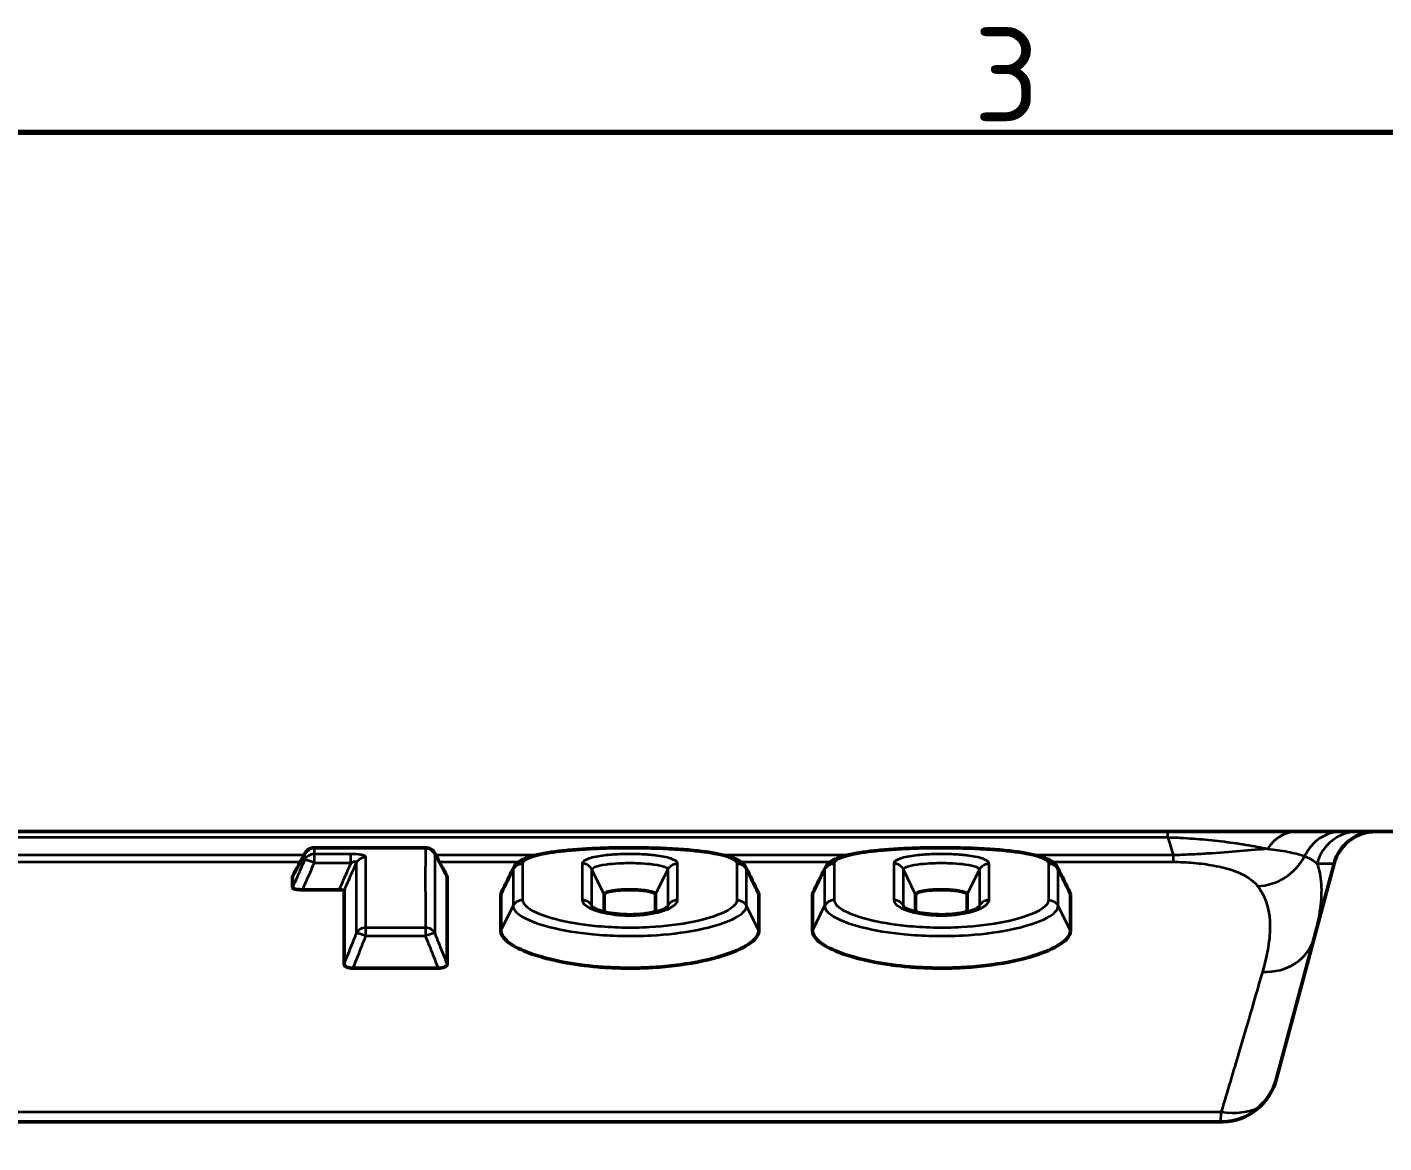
# Model space of a CAD drawing. Header units: millimetres. Extents: x 0 to 1485, y 0 to 1050.
# Drawn here: x 930.6 to 1056.8, y 931 to 1034.8 of the extents above; entities that cross this region are included whole.
import ezdxf

# ---------------------------------------------------------------- set-up
doc = ezdxf.new("R2010")
doc.units = ezdxf.units.MM
doc.header["$LTSCALE"] = 2.5
for name, color, linetype, lineweight in [('Rahmen (ISO)', 7, 'Continuous', 70), ('Sichtbar (ISO)', 7, 'Continuous', 50), ('Sichtbar schmal (ISO)', 7, 'Continuous', 35)]:
    doc.layers.add(name, color=color, linetype=linetype, lineweight=lineweight)
doc.styles.add('Notiztext (DIN)', font='isocpeur.ttf')

# ---------------------------------------------------------------- blocks, each defined once
blk = doc.blocks.new('Ränder Standardrahmen')
at = {"layer": 'Rahmen (ISO)', "flags": 128}
blk.add_lwpolyline([(10, 10), (10, 410), (584, 410), (584, 10), (10, 10)], dxfattribs=at)
at = {"layer": 'Rahmen (ISO)', "insert": (407.453, 410.4), "char_height": 3.5, "attachment_point": 7, "style": 'Notiztext (DIN)'}
blk.add_mtext('3', dxfattribs=at)

msp = doc.modelspace()

# ---------------------------------------------------------------- linework, layer by layer
at = {"layer": 'Sichtbar (ISO)'}
for p, q in [((1036.718, 959.934), (803.573, 959.934)), ((1048.734, 959.934), (1036.718, 959.934)), ((1052.961, 959.934), (1048.734, 959.934)), ((1054.44, 959.934), (1052.961, 959.934)), ((1056.072, 959.934), (1054.44, 959.934)), ((1069.934, 959.934), (1056.072, 959.934)), ((957.286, 958.428), (967.616, 958.428)), ((1046.847, 936.96), (1052.209, 956.969)), ((955.251, 954.716), (955.251, 955.74)), ((969.651, 955.74), (969.651, 947.617)), ((959.585, 954.519), (956.185, 954.519)), ((960.051, 947.617), (960.051, 954.419)), ((974.651, 950.686), (974.651, 954.065)), ((984.251, 954.065), (984.251, 952.458)), ((989.051, 952.458), (989.051, 954.065)), ((998.651, 954.065), (998.651, 950.686)), ((1003.651, 950.686), (1003.651, 954.065)), ((1013.251, 954.065), (1013.251, 952.458)), ((1018.051, 952.458), (1018.051, 954.065)), ((1027.651, 954.065), (1027.651, 950.686)), ((968.81, 947.222), (960.892, 947.222)), ((1041.851, 932.934), (798.441, 932.934))]:
    msp.add_line(p, q, dxfattribs=at)
for centre, radius, start, end in [((1056.072, 955.934), 4, 90, 165), ((957.286, 957.428), 1, 90, 151.74981), ((967.616, 957.428), 1, 28.25019, 90)]:
    msp.add_arc(centre, radius, start, end, dxfattribs=at)
for centre, major_axis, ratio, start_param, end_param in [((3196.66, 286.5), (-2416.097, -19.031), 0.7503973, 5.893358, 5.8946293), ((-1275.599, 285.342), (2420.238, -19.045), 0.7503987, 0.3885514, 0.3898205), ((1042.018, 938.254), (-1.383, -5.161), 0.9357712, 0.2456742, 1.5707963)]:
    msp.add_ellipse(centre, major_axis=major_axis, ratio=ratio, start_param=start_param, end_param=end_param, dxfattribs=at)
for points, knots in [([(975.818, 956.534), (975.898, 956.698), (976, 956.824), (976.27, 957.092), (976.441, 957.198), (977.083, 957.534), (977.604, 957.673), (978.562, 957.876), (978.943, 957.942), (979.788, 958.065), (980.257, 958.121), (981.291, 958.224), (981.862, 958.268), (983.1, 958.345), (983.77, 958.375), (985.183, 958.418), (985.926, 958.428), (987.437, 958.428), (988.203, 958.416), (989.692, 958.369), (990.416, 958.335), (991.761, 958.245), (992.386, 958.191), (993.504, 958.067), (994.004, 957.999), (994.878, 957.85), (995.26, 957.772), (995.934, 957.595), (996.23, 957.5), (996.68, 957.299), (996.846, 957.211), (997.178, 956.962), (997.354, 956.799), (997.484, 956.534)], [0.0502651, 0.0502651, 0.0502651, 0.0502651, 0.1038094, 0.1038094, 0.1927866, 0.1927866, 0.431369, 0.431369, 0.5732064, 0.5732064, 0.7316826, 0.7316826, 0.9121286, 0.9121286, 1.1149256, 1.1149256, 1.3351254, 1.3351254, 1.5619919, 1.5619919, 1.7815453, 1.7815453, 1.9813092, 1.9813092, 2.155336, 2.155336, 2.3057361, 2.3057361, 2.4434132, 2.4434132, 2.5297827, 2.5297827, 2.6161522, 2.6161522, 2.6161522, 2.6161522]), ([(1004.818, 956.534), (1004.898, 956.698), (1005, 956.824), (1005.27, 957.092), (1005.441, 957.198), (1006.083, 957.534), (1006.604, 957.673), (1007.562, 957.876), (1007.943, 957.942), (1008.788, 958.065), (1009.257, 958.121), (1010.291, 958.224), (1010.862, 958.268), (1012.1, 958.345), (1012.77, 958.375), (1014.183, 958.418), (1014.926, 958.428), (1016.437, 958.428), (1017.203, 958.416), (1018.692, 958.369), (1019.416, 958.335), (1020.761, 958.245), (1021.386, 958.191), (1022.504, 958.067), (1023.004, 957.999), (1023.878, 957.85), (1024.26, 957.772), (1024.934, 957.595), (1025.23, 957.5), (1025.68, 957.299), (1025.846, 957.211), (1026.178, 956.962), (1026.354, 956.799), (1026.484, 956.534)], [0.0502651, 0.0502651, 0.0502651, 0.0502651, 0.1038094, 0.1038094, 0.1927866, 0.1927866, 0.431369, 0.431369, 0.5732064, 0.5732064, 0.7316826, 0.7316826, 0.9121286, 0.9121286, 1.1149256, 1.1149256, 1.3351254, 1.3351254, 1.5619919, 1.5619919, 1.7815453, 1.7815453, 1.9813092, 1.9813092, 2.155336, 2.155336, 2.3057361, 2.3057361, 2.4434132, 2.4434132, 2.5297827, 2.5297827, 2.6161522, 2.6161522, 2.6161522, 2.6161522]), ([(956.185, 954.519), (956.051, 954.519), (955.918, 954.524), (955.686, 954.545), (955.588, 954.56), (955.426, 954.595), (955.364, 954.616), (955.274, 954.663), (955.251, 954.689), (955.251, 954.716)], [0, 0, 0, 0, 0.04023431, 0.04023431, 0.07562708, 0.07562708, 0.10940291, 0.10940291, 0.14678625, 0.14678625, 0.14678625, 0.14678625]), ([(960.051, 954.419), (960.051, 954.432), (960.039, 954.446), (959.993, 954.471), (959.961, 954.481), (959.88, 954.499), (959.833, 954.506), (959.719, 954.516), (959.652, 954.519), (959.585, 954.519)], [0, 0, 0, 0, 0.018763505, 0.018763505, 0.035962823, 0.035962823, 0.052923533, 0.052923533, 0.07314967, 0.07314967, 0.07314967, 0.07314967]), ([(974.651, 954.065), (974.651, 954.099), (974.656, 954.133), (974.672, 954.192), (974.681, 954.216), (974.693, 954.239)], [-3.551759371, -3.551759371, -3.551759371, -3.551759371, -3.507115391, -3.507115391, -3.475388048, -3.475388048, -3.475388048, -3.475388048]), ([(989.051, 954.065), (989.051, 954.106), (989.023, 954.146), (988.897, 954.237), (988.779, 954.284), (988.459, 954.372), (988.252, 954.41), (987.808, 954.467), (987.574, 954.488), (987.196, 954.508), (987.058, 954.513), (986.808, 954.518), (986.698, 954.519), (986.47, 954.518), (986.353, 954.516), (986.071, 954.507), (985.907, 954.498), (985.44, 954.463), (985.152, 954.428), (984.71, 954.341), (984.543, 954.294), (984.328, 954.192), (984.268, 954.142), (984.254, 954.089), (984.252, 954.081), (984.251, 954.073), (984.251, 954.065)], [-0.68184858, -0.68184858, -0.68184858, -0.68184858, -0.62893593, -0.62893593, -0.55757455, -0.55757455, -0.47837433, -0.47837433, -0.4041379, -0.4041379, -0.36236187, -0.36236187, -0.32940035, -0.32940035, -0.2945152, -0.2945152, -0.24441198, -0.24441198, -0.14758905, -0.14758905, -0.0681125, -0.0681125, 0, 0, 0, 0.01036065, 0.01036065, 0.01036065, 0.01036065]), ([(1003.651, 954.065), (1003.651, 954.099), (1003.656, 954.133), (1003.672, 954.192), (1003.681, 954.216), (1003.693, 954.239)], [-3.551759371, -3.551759371, -3.551759371, -3.551759371, -3.507115391, -3.507115391, -3.475388048, -3.475388048, -3.475388048, -3.475388048]), ([(1018.051, 954.065), (1018.051, 954.106), (1018.023, 954.146), (1017.897, 954.237), (1017.779, 954.284), (1017.459, 954.372), (1017.252, 954.41), (1016.808, 954.467), (1016.574, 954.488), (1016.196, 954.508), (1016.058, 954.513), (1015.808, 954.518), (1015.698, 954.519), (1015.47, 954.518), (1015.353, 954.516), (1015.071, 954.507), (1014.907, 954.498), (1014.44, 954.463), (1014.152, 954.428), (1013.71, 954.341), (1013.543, 954.294), (1013.328, 954.192), (1013.268, 954.142), (1013.254, 954.089), (1013.252, 954.081), (1013.251, 954.073), (1013.251, 954.065)], [-0.68184858, -0.68184858, -0.68184858, -0.68184858, -0.62893593, -0.62893593, -0.55757455, -0.55757455, -0.47837433, -0.47837433, -0.4041379, -0.4041379, -0.36236187, -0.36236187, -0.32940035, -0.32940035, -0.2945152, -0.2945152, -0.24441198, -0.24441198, -0.14758905, -0.14758905, -0.0681125, -0.0681125, 0, 0, 0, 0.01036065, 0.01036065, 0.01036065, 0.01036065]), ([(983.125, 952.919), (983.125, 952.919), (983.126, 952.919), (983.13, 952.914), (983.156, 952.89), (983.258, 952.821), (983.345, 952.772), (983.597, 952.657), (983.777, 952.591), (984.236, 952.456), (984.528, 952.39), (985.21, 952.277), (985.607, 952.234), (986.456, 952.189), (986.91, 952.19), (987.792, 952.242), (988.22, 952.292), (988.959, 952.428), (989.277, 952.51), (989.749, 952.673), (989.922, 952.752), (990.117, 952.866), (990.165, 952.908), (990.176, 952.918), (990.176, 952.919), (990.176, 952.919)], [0.1094543, 0.1094543, 0.1094543, 0.1094543, 0.1160334, 0.1160334, 0.1755494, 0.1755494, 0.2490492, 0.2490492, 0.3427484, 0.3427484, 0.457733, 0.457733, 0.5913732, 0.5913732, 0.736949, 0.736949, 0.8821828, 0.8821828, 1.0133253, 1.0133253, 1.1211311, 1.1211311, 1.2015584, 1.2015584, 1.2119457, 1.2119457, 1.2119457, 1.2119457]), ([(1012.125, 952.919), (1012.125, 952.919), (1012.126, 952.919), (1012.13, 952.914), (1012.156, 952.89), (1012.258, 952.821), (1012.345, 952.772), (1012.597, 952.657), (1012.777, 952.591), (1013.236, 952.456), (1013.528, 952.39), (1014.21, 952.277), (1014.607, 952.234), (1015.456, 952.189), (1015.91, 952.19), (1016.792, 952.242), (1017.22, 952.292), (1017.959, 952.428), (1018.277, 952.51), (1018.749, 952.673), (1018.922, 952.752), (1019.117, 952.866), (1019.165, 952.908), (1019.176, 952.918), (1019.176, 952.919), (1019.176, 952.919)], [0.1094543, 0.1094543, 0.1094543, 0.1094543, 0.116034, 0.116034, 0.17555, 0.17555, 0.24905, 0.24905, 0.3427494, 0.3427494, 0.4577342, 0.4577342, 0.5913746, 0.5913746, 0.7369504, 0.7369504, 0.8821842, 0.8821842, 1.0133264, 1.0133264, 1.1211321, 1.1211321, 1.2015591, 1.2015591, 1.2119457, 1.2119457, 1.2119457, 1.2119457]), ([(998.651, 950.686), (998.651, 950.552), (998.616, 950.417), (998.372, 949.942), (997.993, 949.608), (996.78, 948.899), (995.876, 948.546), (993.629, 947.902), (992.234, 947.635), (990.04, 947.374), (989.282, 947.31), (988.002, 947.244), (987.484, 947.228), (986.481, 947.22), (985.996, 947.225), (984.896, 947.26), (984.281, 947.295), (982.553, 947.44), (981.449, 947.588), (978.981, 948.065), (977.748, 948.423), (976.082, 949.128), (975.503, 949.461), (974.816, 950.103), (974.651, 950.396), (974.651, 950.686)], [-3.55076, -3.55076, -3.55076, -3.55076, -3.4280071, -3.4280071, -3.1277782, -3.1277782, -2.7542039, -2.7542039, -2.3127607, -2.3127607, -2.089175, -2.089175, -1.9400014, -1.9400014, -1.8018414, -1.8018414, -1.6272995, -1.6272995, -1.3073326, -1.3073326, -0.8701319, -0.8701319, -0.5479144, -0.5479144, -0.285301, -0.285301, -0.285301, -0.285301]), ([(1027.651, 950.686), (1027.651, 950.552), (1027.616, 950.417), (1027.372, 949.942), (1026.993, 949.608), (1025.78, 948.899), (1024.876, 948.546), (1022.629, 947.902), (1021.234, 947.635), (1019.04, 947.374), (1018.282, 947.31), (1017.002, 947.244), (1016.484, 947.228), (1015.481, 947.22), (1014.996, 947.225), (1013.896, 947.26), (1013.281, 947.295), (1011.553, 947.44), (1010.449, 947.588), (1007.981, 948.065), (1006.748, 948.423), (1005.082, 949.128), (1004.503, 949.461), (1003.816, 950.103), (1003.651, 950.396), (1003.651, 950.686)], [-3.55076, -3.55076, -3.55076, -3.55076, -3.4280071, -3.4280071, -3.1277782, -3.1277782, -2.7542039, -2.7542039, -2.3127607, -2.3127607, -2.089175, -2.089175, -1.9400014, -1.9400014, -1.8018414, -1.8018414, -1.6272995, -1.6272995, -1.3073326, -1.3073326, -0.8701319, -0.8701319, -0.5479144, -0.5479144, -0.285301, -0.285301, -0.285301, -0.285301]), ([(960.892, 947.222), (960.778, 947.222), (960.667, 947.231), (960.467, 947.267), (960.382, 947.292), (960.236, 947.355), (960.178, 947.393), (960.107, 947.463), (960.086, 947.492), (960.058, 947.553), (960.051, 947.585), (960.051, 947.617)], [0, 0, 0, 0, 0.03402963, 0.03402963, 0.06489168, 0.06489168, 0.09648278, 0.09648278, 0.11798049, 0.11798049, 0.14053792, 0.14053792, 0.14053792, 0.14053792]), ([(969.651, 947.617), (969.651, 947.557), (969.627, 947.497), (969.53, 947.397), (969.469, 947.356), (969.317, 947.291), (969.231, 947.266), (969.033, 947.231), (968.922, 947.222), (968.81, 947.222)], [0, 0, 0, 0, 0.0424652, 0.0424652, 0.07630631, 0.07630631, 0.10723055, 0.10723055, 0.14101737, 0.14101737, 0.14101737, 0.14101737])]:
    msp.add_open_spline(points, degree=3, knots=knots, dxfattribs=at)
for points in [[(974.693, 954.239), (975.068, 955.004), (975.443, 955.769), (975.818, 956.534)], [(997.484, 956.534), (997.859, 955.769), (998.234, 955.004), (998.609, 954.239)], [(1003.693, 954.239), (1004.068, 955.004), (1004.443, 955.769), (1004.818, 956.534)], [(1026.484, 956.534), (1026.859, 955.769), (1027.234, 955.004), (1027.609, 954.239)], [(955.251, 955.74), (955.251, 955.747), (955.253, 955.753), (955.256, 955.76)], [(969.646, 955.76), (969.649, 955.753), (969.651, 955.747), (969.651, 955.74)], [(998.609, 954.239), (998.637, 954.182), (998.651, 954.124), (998.651, 954.065)], [(1027.609, 954.239), (1027.637, 954.182), (1027.651, 954.124), (1027.651, 954.065)]]:
    msp.add_open_spline(points, degree=3, dxfattribs=at)
at = {"layer": 'Sichtbar schmal (ISO)'}
for p, q in [((1036.718, 959.398), (1036.718, 959.934)), ((803.573, 959.398), (1036.718, 959.398)), ((956.312, 957.73), (922.579, 957.73)), ((957.286, 958.41), (957.286, 958.428)), ((957.286, 958.41), (967.616, 958.41)), ((957.286, 957.009), (957.286, 957.835)), ((960.68, 957.835), (957.286, 957.835)), ((960.68, 957.009), (960.68, 957.835)), ((967.616, 958.428), (967.616, 958.41)), ((977.886, 957.73), (968.589, 957.73)), ((1006.886, 957.73), (995.412, 957.73)), ((1037.219, 957.73), (1024.412, 957.73)), ((1037.219, 957.73), (1037.219, 957.105)), ((922.915, 957.105), (955.977, 957.105)), ((957.286, 957.009), (960.68, 957.009)), ((968.925, 957.105), (976.313, 957.105)), ((975.78, 956.39), (974.651, 954.065)), ((975.78, 956.39), (975.78, 956.39)), ((983.121, 956.39), (983.121, 956.39)), ((984.251, 954.065), (983.121, 956.39)), ((989.051, 954.065), (990.18, 956.39)), ((990.18, 956.39), (990.18, 956.39)), ((996.987, 957.105), (1005.313, 957.105)), ((997.521, 956.39), (997.521, 956.39)), ((998.651, 954.065), (997.521, 956.39)), ((1004.78, 956.39), (1003.651, 954.065)), ((1004.78, 956.39), (1004.78, 956.39)), ((1012.121, 956.39), (1012.121, 956.39)), ((1013.251, 954.065), (1012.121, 956.39)), ((1018.051, 954.065), (1019.18, 956.39)), ((1019.18, 956.39), (1019.18, 956.39)), ((1025.987, 957.105), (1037.219, 957.105)), ((1026.521, 956.39), (1026.521, 956.39)), ((1027.651, 954.065), (1026.521, 956.39)), ((1050.626, 956.969), (1052.209, 956.969)), ((974.651, 950.686), (975.78, 953.011)), ((975.78, 953.011), (975.78, 953.011)), ((983.121, 953.011), (983.121, 953.011)), ((983.192, 952.866), (983.122, 953.01)), ((990.18, 953.01), (990.11, 952.866)), ((990.18, 953.011), (990.18, 953.011)), ((997.521, 953.011), (997.521, 953.011)), ((998.651, 950.686), (997.521, 953.011)), ((1003.651, 950.686), (1004.78, 953.011)), ((1004.78, 953.011), (1004.78, 953.011)), ((1012.121, 953.011), (1012.121, 953.011)), ((1012.192, 952.866), (1012.122, 953.01)), ((1019.18, 953.01), (1019.11, 952.866)), ((1019.18, 953.011), (1019.18, 953.011)), ((1026.521, 953.011), (1026.521, 953.011)), ((1027.651, 950.686), (1026.521, 953.011)), ((962.084, 950.215), (962.084, 950.976)), ((967.617, 950.976), (962.084, 950.976)), ((967.617, 950.976), (967.617, 950.215)), ((962.084, 950.215), (967.617, 950.215)), ((798.606, 933.864), (1041.686, 933.864)), ((1041.686, 933.864), (1041.593, 932.934))]:
    msp.add_line(p, q, dxfattribs=at)
for centre, major_axis, ratio, start_param, end_param in [((1048.734, 955.934), (0, 4), 0.8471969, 0, 0.9309691), ((1052.961, 955.934), (0, 4), 0.9673104, 0, 1.1331902), ((1054.44, 955.934), (0, 4), 0.98712, 0, 1.3089969), ((957.286, 957.428), (-1, -0.001), 0.9822514, 4.7115506, 5.8442822), ((957.286, 957.428), (-0.881, 0.473), 0.6116387, 0, 0.100921), ((957.286, 956.857), (1, 0.001), 0.9785599, 1.5701406, 2.7034889), ((957.286, 956.857), (-0.914, 0.405), 0.1390149, 4.7738676, 6.1948396), ((962.086, 956.571), (-1, -0.001), 0.9766086, 4.711819, 5.8454217), ((967.616, 957.428), (-1, 0.001), 0.9822514, 3.5804957, 4.7132274), ((967.616, 957.428), (0.881, 0.473), 0.6116387, 6.1822643, 6.2831853), ((1045.076, 959.747), (-4.014, -2.981), 0.9663281, 0.9482637, 2.03833), ((962.084, 950.064), (1, -0.001), 0.9124179, 1.5718726, 2.7027404), ((967.617, 950.064), (1, 0.001), 0.9124179, 0.4388523, 1.56972), ((962.084, 950.064), (-0.928, 0.372), 0.1411099, 4.7687956, 6.1066168), ((967.617, 950.064), (0.928, 0.372), 0.1411099, 0.1765685, 1.5143897), ((1045.529, 951.359), (4.83, -1.294), 0.8897743, 4.9464341, 6.2831853), ((1041.686, 937.017), (-4.83, 1.294), 0.6173323, 1.7347257, 2.5378192)]:
    msp.add_ellipse(centre, major_axis=major_axis, ratio=ratio, start_param=start_param, end_param=end_param, dxfattribs=at)
for points, knots in [([(1036.718, 959.398), (1037.223, 959.385), (1037.73, 959.363), (1039.019, 959.29), (1039.784, 959.229), (1041.33, 959.077), (1042.097, 958.984), (1043.634, 958.769), (1044.382, 958.645), (1045.394, 958.453), (1045.713, 958.388), (1046.015, 958.322)], [-1.5409905, -1.5409905, -1.5409905, -1.5409905, -1.340957, -1.340957, -1.0209035, -1.0209035, -0.6516689, -0.6516689, -0.2172349, -0.2172349, 0, 0, 0, 0]), ([(955.251, 955.74), (955.361, 955.946), (955.471, 956.152), (955.692, 956.563), (955.802, 956.769), (955.913, 956.975), (956.029, 957.191), (956.145, 957.408), (956.301, 957.698), (956.341, 957.771), (956.38, 957.845)], [0, 0, 0, 0, 0.08857561, 0.08857561, 0.17715123, 0.17715123, 0.17715123, 0.27038365, 0.27038365, 0.30205087, 0.30205087, 0.30205087, 0.30205087]), ([(956.38, 957.271), (956.348, 957.198), (956.315, 957.124), (956.16, 956.775), (956.038, 956.498), (955.916, 956.222), (955.81, 955.982), (955.704, 955.742), (955.492, 955.261), (955.385, 955.021), (955.279, 954.781), (955.27, 954.759), (955.26, 954.738), (955.251, 954.716)], [-0.27487802, -0.27487802, -0.27487802, -0.27487802, -0.25055829, -0.25055829, -0.15903832, -0.15903832, -0.15903832, -0.07951916, -0.07951916, 0, 0, 0, 0.00716722, 0.00716722, 0.00716722, 0.00716722]), ([(956.38, 957.845), (956.38, 957.754), (956.38, 957.66), (956.38, 957.469), (956.38, 957.371), (956.38, 957.271)], [-0.29049457, -0.29049457, -0.29049457, -0.29049457, -0.14524729, -0.14524729, 0, 0, 0, 0]), ([(957.286, 957.835), (957.286, 957.936), (957.286, 958.034), (957.286, 958.225), (957.286, 958.319), (957.286, 958.41)], [0, 0, 0, 0, 0.14524729, 0.14524729, 0.29049457, 0.29049457, 0.29049457, 0.29049457]), ([(962.086, 957.547), (962.086, 957.569), (962.076, 957.59), (962.023, 957.645), (961.962, 957.677), (961.764, 957.743), (961.608, 957.774), (961.202, 957.822), (960.941, 957.835), (960.68, 957.835)], [0, 0, 0, 0, 0.03004113, 0.03004113, 0.07810693, 0.07810693, 0.14059247, 0.14059247, 0.21863239, 0.21863239, 0.21863239, 0.21863239]), ([(962.084, 950.976), (962.086, 952.46), (962.087, 953.711), (962.087, 955.867), (962.087, 956.772), (962.086, 957.547)], [0, 0, 0, 0, 1.0736378, 1.0736378, 2.1472756, 2.1472756, 2.1472756, 2.1472756]), ([(967.616, 958.41), (967.615, 957.515), (967.615, 956.415), (967.615, 953.889), (967.616, 952.566), (967.617, 950.976)], [0, 0, 0, 0, 1.4230649, 1.4230649, 2.5736913, 2.5736913, 2.5736913, 2.5736913]), ([(968.522, 950.452), (968.521, 952.028), (968.521, 953.343), (968.521, 955.855), (968.521, 956.952), (968.522, 957.845)], [-2.5736913, -2.5736913, -2.5736913, -2.5736913, -1.4230649, -1.4230649, 0, 0, 0, 0]), ([(968.522, 957.845), (968.555, 957.782), (968.589, 957.719), (968.733, 957.451), (968.844, 957.245), (968.954, 957.04), (969.07, 956.823), (969.187, 956.606), (969.419, 956.173), (969.535, 955.957), (969.651, 955.74)], [0.06156519, 0.06156519, 0.06156519, 0.06156519, 0.08856942, 0.08856942, 0.17713885, 0.17713885, 0.17713885, 0.27037746, 0.27037746, 0.36361607, 0.36361607, 0.36361607, 0.36361607]), ([(976.687, 956.951), (976.691, 957.161), (976.964, 957.359), (978.127, 957.789), (979.239, 957.98), (981.688, 958.251), (983.041, 958.334), (985.287, 958.403), (986.164, 958.414), (987.039, 958.409), (987.888, 958.405), (988.735, 958.386), (990.893, 958.297), (992.184, 958.203), (994.459, 957.913), (995.462, 957.716), (996.41, 957.304), (996.611, 957.131), (996.615, 956.951)], [0.0001955, 0.0001955, 0.0001955, 0.0001955, 0.2678583, 0.2678583, 0.6893747, 0.6893747, 1.1094806, 1.1094806, 1.3720468, 1.3720468, 1.3720468, 1.626892, 1.626892, 2.0346445, 2.0346445, 2.4358538, 2.4358538, 2.6662172, 2.6662172, 2.6662172, 2.6662172]), ([(991.087, 956.952), (991.087, 956.953), (991.086, 956.953), (991.086, 956.953), (991.08, 957.121), (990.858, 957.282), (990.104, 957.537), (989.602, 957.635), (988.585, 957.759), (988.1, 957.796), (987.288, 957.829), (986.969, 957.835), (986.65, 957.835), (986.332, 957.835), (986.013, 957.829), (985.201, 957.796), (984.716, 957.758), (983.699, 957.635), (983.197, 957.537), (982.444, 957.282), (982.222, 957.121), (982.215, 956.953), (982.215, 956.953), (982.215, 956.953), (982.215, 956.952)], [-0.0004404, -0.0004404, -0.0004404, -0.0004404, 0, 0, 0, 0.2145275, 0.2145275, 0.4133229, 0.4133229, 0.5662424, 0.5662424, 0.6618171, 0.6618171, 0.6618171, 0.7573866, 0.7573866, 0.9102977, 0.9102977, 1.1090821, 1.1090821, 1.3235288, 1.3235288, 1.3235288, 1.3239693, 1.3239693, 1.3239693, 1.3239693]), ([(1005.687, 956.951), (1005.691, 957.161), (1005.964, 957.359), (1007.127, 957.789), (1008.239, 957.98), (1010.688, 958.251), (1012.041, 958.334), (1014.287, 958.403), (1015.164, 958.414), (1016.039, 958.409), (1016.888, 958.405), (1017.735, 958.386), (1019.893, 958.297), (1021.184, 958.203), (1023.459, 957.913), (1024.462, 957.716), (1025.41, 957.304), (1025.611, 957.131), (1025.615, 956.951)], [0.0001955, 0.0001955, 0.0001955, 0.0001955, 0.2678583, 0.2678583, 0.6893747, 0.6893747, 1.1094806, 1.1094806, 1.3720468, 1.3720468, 1.3720468, 1.626892, 1.626892, 2.0346445, 2.0346445, 2.4358538, 2.4358538, 2.6662172, 2.6662172, 2.6662172, 2.6662172]), ([(1020.087, 956.952), (1020.087, 956.953), (1020.086, 956.953), (1020.086, 956.953), (1020.08, 957.121), (1019.858, 957.282), (1019.105, 957.537), (1018.603, 957.635), (1017.585, 957.759), (1017.101, 957.796), (1016.288, 957.829), (1015.969, 957.835), (1015.651, 957.835), (1015.332, 957.835), (1015.014, 957.829), (1014.201, 957.796), (1013.716, 957.759), (1012.699, 957.635), (1012.197, 957.537), (1011.444, 957.282), (1011.222, 957.121), (1011.215, 956.953), (1011.215, 956.953), (1011.215, 956.953), (1011.215, 956.952)], [-0.0004404, -0.0004404, -0.0004404, -0.0004404, 0, 0, 0, 0.2144837, 0.2144837, 0.4132759, 0.4132759, 0.5661929, 0.5661929, 0.661766, 0.661766, 0.661766, 0.757337, 0.757337, 0.9102506, 0.9102506, 1.1090383, 1.1090383, 1.3235288, 1.3235288, 1.3235288, 1.3239693, 1.3239693, 1.3239693, 1.3239693]), ([(1046.015, 958.322), (1045.29, 958.26), (1044.44, 958.184), (1042.541, 958.026), (1041.563, 957.949), (1039.881, 957.845), (1039.354, 957.815), (1038.29, 957.766), (1037.758, 957.745), (1037.219, 957.73)], [0.88754225, 0.88754225, 0.88754225, 0.88754225, 1.20904069, 1.20904069, 1.46708292, 1.46708292, 1.57299794, 1.57299794, 1.66798189, 1.66798189, 1.66798189, 1.66798189]), ([(1046.015, 958.322), (1046.34, 958.286), (1046.645, 958.248), (1047.622, 958.11), (1048.199, 957.999), (1048.974, 957.798), (1049.233, 957.716), (1049.456, 957.629)], [-1.1006716, -1.1006716, -1.1006716, -1.1006716, -0.8784035, -0.8784035, -0.3378475, -0.3378475, 0, 0, 0, 0]), ([(1049.456, 957.629), (1049.698, 957.528), (1049.917, 957.423), (1050.308, 957.203), (1050.479, 957.089), (1050.626, 956.969)], [-0.70996152, -0.70996152, -0.70996152, -0.70996152, -0.35498076, -0.35498076, 0, 0, 0, 0]), ([(956.185, 954.519), (956.291, 954.759), (956.397, 954.999), (956.61, 955.479), (956.716, 955.719), (956.822, 955.96), (956.944, 956.236), (957.066, 956.512), (957.221, 956.862), (957.254, 956.935), (957.286, 957.009)], [0, 0, 0, 0, 0.07951916, 0.07951916, 0.15903832, 0.15903832, 0.15903832, 0.25055829, 0.25055829, 0.27487802, 0.27487802, 0.27487802, 0.27487802]), ([(960.68, 957.009), (960.667, 956.978), (960.653, 956.947), (960.526, 956.658), (960.412, 956.399), (960.298, 956.141), (960.181, 955.876), (960.064, 955.61), (959.831, 955.08), (959.714, 954.814), (959.598, 954.549), (959.593, 954.539), (959.589, 954.529), (959.585, 954.519)], [-0.27136955, -0.27136955, -0.27136955, -0.27136955, -0.26115695, -0.26115695, -0.17561328, -0.17561328, -0.17561328, -0.08780664, -0.08780664, 0, 0, 0, 0.00331575, 0.00331575, 0.00331575, 0.00331575]), ([(960.051, 954.419), (960.167, 954.684), (960.284, 954.949), (960.517, 955.48), (960.634, 955.745), (960.751, 956.01), (960.865, 956.268), (960.979, 956.527), (961.122, 956.851), (961.151, 956.918), (961.18, 956.984)], [0, 0, 0, 0, 0.08780664, 0.08780664, 0.17561328, 0.17561328, 0.17561328, 0.26115695, 0.26115695, 0.28310531, 0.28310531, 0.28310531, 0.28310531]), ([(960.68, 957.009), (960.795, 957.071), (960.905, 957.118), (961.063, 957.154), (961.119, 957.153), (961.179, 957.118), (961.192, 957.092), (961.194, 957.036), (961.189, 957.011), (961.18, 956.984)], [-0.21863239, -0.21863239, -0.21863239, -0.21863239, -0.14059247, -0.14059247, -0.07810693, -0.07810693, -0.03004113, -0.03004113, 0, 0, 0, 0]), ([(961.18, 956.984), (961.18, 956.212), (961.181, 955.31), (961.18, 953.166), (961.18, 951.923), (961.18, 950.452)], [-2.1472756, -2.1472756, -2.1472756, -2.1472756, -1.0736378, -1.0736378, 0, 0, 0, 0]), ([(975.78, 956.39), (975.836, 956.505), (975.913, 956.608), (976.105, 956.78), (976.217, 956.846), (976.449, 956.93), (976.564, 956.95), (976.683, 956.951), (976.685, 956.951), (976.687, 956.951)], [0, 0, 0, 0, 0.03906439, 0.03906439, 0.07812875, 0.07812875, 0.11319254, 0.11319254, 0.11371882, 0.11371882, 0.11371882, 0.11371882]), ([(975.78, 956.39), (975.78, 956.157), (975.78, 955.912), (975.781, 955.4), (975.781, 955.132), (975.781, 954.852), (975.781, 954.571), (975.781, 954.279), (975.78, 953.666), (975.78, 953.346), (975.78, 953.011)], [-1.1961103, -1.1961103, -1.1961103, -1.1961103, -0.8969801, -0.8969801, -0.5978498, -0.5978498, -0.5978498, -0.2989249, -0.2989249, 0, 0, 0, 0]), ([(976.686, 953.555), (976.687, 953.892), (976.687, 954.214), (976.687, 954.83), (976.687, 955.124), (976.687, 955.406), (976.687, 955.688), (976.687, 955.957), (976.687, 956.471), (976.687, 956.716), (976.687, 956.951)], [0.0002534, 0.0002534, 0.0002534, 0.0002534, 0.2989249, 0.2989249, 0.5978498, 0.5978498, 0.5978498, 0.8969801, 0.8969801, 1.1958966, 1.1958966, 1.1958966, 1.1958966]), ([(983.121, 956.39), (983.066, 956.505), (982.989, 956.608), (982.797, 956.78), (982.685, 956.847), (982.507, 956.911), (982.45, 956.927), (982.335, 956.947), (982.278, 956.952), (982.219, 956.952), (982.217, 956.952), (982.215, 956.952)], [0, 0, 0, 0, 0.03906415, 0.03906415, 0.07812826, 0.07812826, 0.09590034, 0.09590034, 0.11314369, 0.11314369, 0.1136702, 0.1136702, 0.1136702, 0.1136702]), ([(982.215, 956.952), (982.215, 956.952), (982.215, 956.952), (982.215, 956.951), (982.215, 956.717), (982.215, 956.471), (982.215, 955.957), (982.215, 955.688), (982.215, 955.406), (982.215, 955.124), (982.215, 954.83), (982.215, 954.213), (982.215, 953.891), (982.215, 953.554), (982.215, 953.554), (982.215, 953.553), (982.215, 953.553)], [-0.0003823, -0.0003823, -0.0003823, -0.0003823, 0, 0, 0, 0.2991301, 0.2991301, 0.5982602, 0.5982602, 0.5982602, 0.8971853, 0.8971853, 1.1961103, 1.1961103, 1.1961103, 1.1965633, 1.1965633, 1.1965633, 1.1965633]), ([(983.121, 956.39), (983.13, 956.508), (983.302, 956.619), (983.887, 956.796), (984.279, 956.865), (985.089, 956.953), (985.478, 956.98), (986.134, 957.004), (986.392, 957.009), (986.65, 957.009), (986.908, 957.009), (987.166, 957.004), (987.823, 956.98), (988.212, 956.953), (989.022, 956.865), (989.415, 956.796), (990, 956.619), (990.171, 956.508), (990.18, 956.39)], [-1.3235288, -1.3235288, -1.3235288, -1.3235288, -1.1090821, -1.1090821, -0.9102977, -0.9102977, -0.7573866, -0.7573866, -0.6618171, -0.6618171, -0.6618171, -0.5662424, -0.5662424, -0.4133229, -0.4133229, -0.2145275, -0.2145275, 0, 0, 0, 0]), ([(983.121, 953.011), (983.121, 953.346), (983.121, 953.666), (983.121, 954.279), (983.121, 954.571), (983.121, 954.852), (983.121, 955.132), (983.121, 955.4), (983.121, 955.912), (983.121, 956.157), (983.121, 956.39)], [-1.1961103, -1.1961103, -1.1961103, -1.1961103, -0.8971853, -0.8971853, -0.5982602, -0.5982602, -0.5982602, -0.2991301, -0.2991301, 0, 0, 0, 0]), ([(990.18, 956.39), (990.235, 956.505), (990.313, 956.608), (990.505, 956.78), (990.617, 956.847), (990.794, 956.911), (990.852, 956.927), (990.966, 956.947), (991.024, 956.952), (991.083, 956.952), (991.085, 956.952), (991.087, 956.952)], [-0.11314371, -0.11314371, -0.11314371, -0.11314371, -0.07407955, -0.07407955, -0.03501543, -0.03501543, -0.01724335, -0.01724335, 0, 0, 0.00052652, 0.00052652, 0.00052652, 0.00052652]), ([(990.18, 956.39), (990.18, 956.157), (990.18, 955.912), (990.181, 955.4), (990.181, 955.132), (990.181, 954.852), (990.181, 954.571), (990.181, 954.279), (990.18, 953.666), (990.18, 953.346), (990.18, 953.011)], [-1.1961103, -1.1961103, -1.1961103, -1.1961103, -0.8969801, -0.8969801, -0.5978498, -0.5978498, -0.5978498, -0.2989249, -0.2989249, 0, 0, 0, 0]), ([(991.086, 953.553), (991.086, 953.553), (991.086, 953.554), (991.086, 953.554), (991.087, 953.891), (991.087, 954.213), (991.087, 954.83), (991.087, 955.124), (991.087, 955.406), (991.087, 955.688), (991.087, 955.957), (991.087, 956.471), (991.087, 956.717), (991.087, 956.951), (991.087, 956.952), (991.087, 956.952), (991.087, 956.952)], [-0.000453, -0.000453, -0.000453, -0.000453, 0, 0, 0, 0.2989249, 0.2989249, 0.5978498, 0.5978498, 0.5978498, 0.8969801, 0.8969801, 1.1961103, 1.1961103, 1.1961103, 1.1964926, 1.1964926, 1.1964926, 1.1964926]), ([(996.615, 956.951), (996.615, 956.716), (996.615, 956.471), (996.615, 955.957), (996.615, 955.688), (996.615, 955.406), (996.615, 955.124), (996.615, 954.83), (996.615, 954.214), (996.615, 953.892), (996.615, 953.555)], [0.0002137, 0.0002137, 0.0002137, 0.0002137, 0.2991301, 0.2991301, 0.5982602, 0.5982602, 0.5982602, 0.8971853, 0.8971853, 1.195857, 1.195857, 1.195857, 1.195857]), ([(996.615, 956.951), (996.617, 956.951), (996.619, 956.951), (996.737, 956.95), (996.853, 956.93), (997.085, 956.846), (997.197, 956.78), (997.388, 956.608), (997.466, 956.505), (997.521, 956.39)], [-0.00052628, -0.00052628, -0.00052628, -0.00052628, 0, 0, 0.03506379, 0.03506379, 0.07412814, 0.07412814, 0.11319253, 0.11319253, 0.11319253, 0.11319253]), ([(997.521, 953.011), (997.521, 953.346), (997.521, 953.666), (997.521, 954.279), (997.521, 954.571), (997.521, 954.852), (997.521, 955.132), (997.521, 955.4), (997.521, 955.912), (997.521, 956.157), (997.521, 956.39)], [-1.1961103, -1.1961103, -1.1961103, -1.1961103, -0.8971853, -0.8971853, -0.5982602, -0.5982602, -0.5982602, -0.2991301, -0.2991301, 0, 0, 0, 0]), ([(1004.78, 956.39), (1004.836, 956.505), (1004.913, 956.608), (1005.105, 956.78), (1005.217, 956.846), (1005.449, 956.93), (1005.564, 956.95), (1005.683, 956.951), (1005.685, 956.951), (1005.687, 956.951)], [0, 0, 0, 0, 0.03906439, 0.03906439, 0.07812875, 0.07812875, 0.11319254, 0.11319254, 0.11371882, 0.11371882, 0.11371882, 0.11371882]), ([(1004.78, 956.39), (1004.78, 956.157), (1004.78, 955.912), (1004.781, 955.4), (1004.781, 955.132), (1004.781, 954.852), (1004.781, 954.571), (1004.781, 954.279), (1004.78, 953.666), (1004.78, 953.346), (1004.78, 953.011)], [-1.1961103, -1.1961103, -1.1961103, -1.1961103, -0.8969801, -0.8969801, -0.5978498, -0.5978498, -0.5978498, -0.2989249, -0.2989249, 0, 0, 0, 0]), ([(1005.686, 953.555), (1005.687, 953.892), (1005.687, 954.214), (1005.687, 954.83), (1005.687, 955.124), (1005.687, 955.406), (1005.687, 955.688), (1005.687, 955.957), (1005.687, 956.471), (1005.687, 956.716), (1005.687, 956.951)], [0.0002534, 0.0002534, 0.0002534, 0.0002534, 0.2989249, 0.2989249, 0.5978498, 0.5978498, 0.5978498, 0.8969801, 0.8969801, 1.1958966, 1.1958966, 1.1958966, 1.1958966]), ([(1011.215, 956.952), (1011.215, 956.952), (1011.215, 956.952), (1011.215, 956.951), (1011.215, 956.717), (1011.215, 956.471), (1011.215, 955.957), (1011.215, 955.688), (1011.215, 955.406), (1011.215, 955.124), (1011.215, 954.83), (1011.215, 954.213), (1011.215, 953.891), (1011.215, 953.554), (1011.215, 953.554), (1011.215, 953.553), (1011.215, 953.553)], [-0.0003823, -0.0003823, -0.0003823, -0.0003823, 0, 0, 0, 0.2991301, 0.2991301, 0.5982602, 0.5982602, 0.5982602, 0.8971853, 0.8971853, 1.1961103, 1.1961103, 1.1961103, 1.1965633, 1.1965633, 1.1965633, 1.1965633]), ([(1012.121, 956.39), (1012.066, 956.505), (1011.989, 956.608), (1011.797, 956.78), (1011.685, 956.847), (1011.507, 956.911), (1011.45, 956.927), (1011.335, 956.947), (1011.278, 956.952), (1011.219, 956.952), (1011.217, 956.952), (1011.215, 956.952)], [0, 0, 0, 0, 0.03906415, 0.03906415, 0.07812826, 0.07812826, 0.09590034, 0.09590034, 0.11314369, 0.11314369, 0.1136702, 0.1136702, 0.1136702, 0.1136702]), ([(1012.121, 956.39), (1012.13, 956.508), (1012.302, 956.619), (1012.887, 956.796), (1013.28, 956.865), (1014.089, 956.953), (1014.478, 956.98), (1015.135, 957.004), (1015.393, 957.009), (1015.651, 957.009), (1015.909, 957.009), (1016.167, 957.004), (1016.823, 956.98), (1017.213, 956.953), (1018.022, 956.865), (1018.415, 956.796), (1019, 956.619), (1019.171, 956.508), (1019.18, 956.39)], [-1.3235288, -1.3235288, -1.3235288, -1.3235288, -1.1090383, -1.1090383, -0.9102506, -0.9102506, -0.757337, -0.757337, -0.661766, -0.661766, -0.661766, -0.5661929, -0.5661929, -0.4132759, -0.4132759, -0.2144837, -0.2144837, 0, 0, 0, 0]), ([(1012.121, 953.011), (1012.121, 953.346), (1012.121, 953.666), (1012.121, 954.279), (1012.121, 954.571), (1012.121, 954.852), (1012.121, 955.132), (1012.121, 955.4), (1012.121, 955.912), (1012.121, 956.157), (1012.121, 956.39)], [-1.1961103, -1.1961103, -1.1961103, -1.1961103, -0.8971853, -0.8971853, -0.5982602, -0.5982602, -0.5982602, -0.2991301, -0.2991301, 0, 0, 0, 0]), ([(1019.18, 956.39), (1019.235, 956.505), (1019.313, 956.608), (1019.505, 956.78), (1019.617, 956.847), (1019.794, 956.911), (1019.852, 956.927), (1019.966, 956.947), (1020.024, 956.952), (1020.083, 956.952), (1020.085, 956.952), (1020.087, 956.952)], [-0.11314371, -0.11314371, -0.11314371, -0.11314371, -0.07407955, -0.07407955, -0.03501543, -0.03501543, -0.01724335, -0.01724335, 0, 0, 0.00052652, 0.00052652, 0.00052652, 0.00052652]), ([(1019.18, 956.39), (1019.18, 956.157), (1019.18, 955.912), (1019.181, 955.4), (1019.181, 955.132), (1019.181, 954.852), (1019.181, 954.571), (1019.181, 954.279), (1019.18, 953.666), (1019.18, 953.346), (1019.18, 953.011)], [-1.1961103, -1.1961103, -1.1961103, -1.1961103, -0.8969801, -0.8969801, -0.5978498, -0.5978498, -0.5978498, -0.2989249, -0.2989249, 0, 0, 0, 0]), ([(1020.086, 953.553), (1020.086, 953.553), (1020.086, 953.554), (1020.086, 953.554), (1020.087, 953.891), (1020.087, 954.213), (1020.087, 954.83), (1020.087, 955.124), (1020.087, 955.406), (1020.087, 955.688), (1020.087, 955.957), (1020.087, 956.471), (1020.087, 956.717), (1020.087, 956.951), (1020.087, 956.952), (1020.087, 956.952), (1020.087, 956.952)], [-0.000453, -0.000453, -0.000453, -0.000453, 0, 0, 0, 0.2989249, 0.2989249, 0.5978498, 0.5978498, 0.5978498, 0.8969801, 0.8969801, 1.1961103, 1.1961103, 1.1961103, 1.1964926, 1.1964926, 1.1964926, 1.1964926]), ([(1025.615, 956.951), (1025.617, 956.951), (1025.619, 956.951), (1025.737, 956.95), (1025.853, 956.93), (1026.085, 956.846), (1026.197, 956.78), (1026.388, 956.608), (1026.466, 956.505), (1026.521, 956.39)], [-0.00052628, -0.00052628, -0.00052628, -0.00052628, 0, 0, 0.03506379, 0.03506379, 0.07412814, 0.07412814, 0.11319254, 0.11319254, 0.11319254, 0.11319254]), ([(1025.615, 956.951), (1025.615, 956.716), (1025.615, 956.471), (1025.615, 955.957), (1025.615, 955.688), (1025.615, 955.406), (1025.615, 955.124), (1025.615, 954.83), (1025.615, 954.214), (1025.615, 953.892), (1025.615, 953.555)], [0.0002137, 0.0002137, 0.0002137, 0.0002137, 0.2991301, 0.2991301, 0.5982602, 0.5982602, 0.5982602, 0.8971853, 0.8971853, 1.195857, 1.195857, 1.195857, 1.195857]), ([(1026.521, 953.011), (1026.521, 953.346), (1026.521, 953.666), (1026.521, 954.279), (1026.521, 954.571), (1026.521, 954.852), (1026.521, 955.132), (1026.521, 955.4), (1026.521, 955.912), (1026.521, 956.157), (1026.521, 956.39)], [-1.1961103, -1.1961103, -1.1961103, -1.1961103, -0.8971853, -0.8971853, -0.5982602, -0.5982602, -0.5982602, -0.2991301, -0.2991301, 0, 0, 0, 0]), ([(1037.219, 957.105), (1037.536, 957.105), (1037.852, 957.097), (1038.488, 957.07), (1038.806, 957.049), (1039.828, 956.962), (1040.433, 956.876), (1041.726, 956.639), (1042.332, 956.475), (1043.409, 956.095), (1043.856, 955.874), (1044.584, 955.394), (1044.862, 955.136), (1045.076, 954.858)], [-1.6679819, -1.6679819, -1.6679819, -1.6679819, -1.5729979, -1.5729979, -1.4670829, -1.4670829, -1.2090407, -1.2090407, -0.8339909, -0.8339909, -0.4169955, -0.4169955, 0, 0, 0, 0]), ([(1050.359, 950.065), (1050.886, 952.032), (1051.115, 953.667), (1050.975, 955.75), (1050.842, 956.389), (1050.626, 956.969)], [0, 0, 0, 0, 1.3382268, 1.3382268, 2.0276892, 2.0276892, 2.0276892, 2.0276892]), ([(1045.076, 954.858), (1045.76, 953.966), (1046.145, 952.891), (1046.293, 950.267), (1046.056, 948.716), (1045.529, 946.879)], [-2.6764536, -2.6764536, -2.6764536, -2.6764536, -1.3382268, -1.3382268, 0, 0, 0, 0]), ([(976.686, 953.555), (976.685, 953.555), (976.683, 953.555), (976.564, 953.554), (976.449, 953.534), (976.217, 953.453), (976.105, 953.389), (975.913, 953.222), (975.836, 953.122), (975.78, 953.011)], [-0.00052616, -0.00052616, -0.00052616, -0.00052616, 0, 0, 0.03503885, 0.03503885, 0.07410317, 0.07410317, 0.11316754, 0.11316754, 0.11316754, 0.11316754]), ([(996.615, 953.555), (996.613, 953.393), (996.534, 953.227), (996.243, 952.905), (996.032, 952.748), (995.003, 952.157), (993.841, 951.797), (991.312, 951.275), (989.93, 951.107), (987.646, 950.979), (986.756, 950.965), (985.871, 950.985), (985.034, 951.004), (984.202, 951.055), (982.088, 951.267), (980.828, 951.478), (978.648, 952.056), (977.705, 952.422), (976.861, 953.073), (976.69, 953.317), (976.686, 953.555)], [0.0002316, 0.0002316, 0.0002316, 0.0002316, 0.1440726, 0.1440726, 0.2881452, 0.2881452, 0.7173437, 0.7173437, 1.1429807, 1.1429807, 1.4090038, 1.4090038, 1.4090038, 1.6602217, 1.6602217, 2.0621705, 2.0621705, 2.450525, 2.450525, 2.6616349, 2.6616349, 2.6616349, 2.6616349]), ([(983.121, 953.011), (983.066, 953.122), (982.989, 953.222), (982.797, 953.388), (982.685, 953.452), (982.507, 953.514), (982.45, 953.528), (982.335, 953.548), (982.278, 953.553), (982.219, 953.553), (982.217, 953.553), (982.215, 953.553)], [-0.11312606, -0.11312606, -0.11312606, -0.11312606, -0.07406202, -0.07406202, -0.03499803, -0.03499803, -0.01723442, -0.01723442, 0, 0, 0.0005265, 0.0005265, 0.0005265, 0.0005265]), ([(982.215, 953.553), (982.215, 953.552), (982.215, 953.552), (982.215, 953.551), (982.223, 953.311), (982.444, 953.064), (983.194, 952.651), (983.697, 952.48), (984.715, 952.262), (985.2, 952.195), (986.013, 952.134), (986.332, 952.122), (986.651, 952.122), (986.97, 952.122), (987.289, 952.134), (988.102, 952.195), (988.587, 952.262), (989.605, 952.48), (990.108, 952.651), (990.857, 953.064), (991.079, 953.311), (991.086, 953.551), (991.086, 953.552), (991.086, 953.552), (991.086, 953.553)], [-0.0005222, -0.0005222, -0.0005222, -0.0005222, 0, 0, 0, 0.2130432, 0.2130432, 0.4120027, 0.4120027, 0.5650485, 0.5650485, 0.6607022, 0.6607022, 0.6607022, 0.7563543, 0.7563543, 0.9093977, 0.9093977, 1.1083542, 1.1083542, 1.3214, 1.3214, 1.3214, 1.3219222, 1.3219222, 1.3219222, 1.3219222]), ([(991.086, 953.553), (991.085, 953.553), (991.083, 953.553), (991.024, 953.553), (990.966, 953.548), (990.852, 953.528), (990.794, 953.514), (990.617, 953.452), (990.505, 953.388), (990.313, 953.222), (990.235, 953.122), (990.18, 953.011)], [-0.11365252, -0.11365252, -0.11365252, -0.11365252, -0.11312602, -0.11312602, -0.09589161, -0.09589161, -0.078128, -0.078128, -0.03906403, -0.03906403, 0, 0, 0, 0]), ([(996.615, 953.555), (996.617, 953.555), (996.619, 953.555), (996.737, 953.554), (996.853, 953.534), (997.085, 953.453), (997.197, 953.389), (997.388, 953.222), (997.466, 953.122), (997.521, 953.011)], [-0.11369368, -0.11369368, -0.11369368, -0.11369368, -0.11316753, -0.11316753, -0.07812868, -0.07812868, -0.03906437, -0.03906437, 0, 0, 0, 0]), ([(1005.686, 953.555), (1005.685, 953.555), (1005.683, 953.555), (1005.564, 953.554), (1005.449, 953.534), (1005.217, 953.453), (1005.105, 953.389), (1004.913, 953.222), (1004.836, 953.122), (1004.78, 953.011)], [-0.00052616, -0.00052616, -0.00052616, -0.00052616, 0, 0, 0.03503885, 0.03503885, 0.07410316, 0.07410316, 0.11316754, 0.11316754, 0.11316754, 0.11316754]), ([(1025.615, 953.555), (1025.613, 953.393), (1025.534, 953.227), (1025.243, 952.905), (1025.032, 952.748), (1024.003, 952.157), (1022.841, 951.797), (1020.312, 951.275), (1018.93, 951.107), (1016.646, 950.979), (1015.756, 950.965), (1014.871, 950.985), (1014.034, 951.004), (1013.202, 951.055), (1011.088, 951.267), (1009.828, 951.478), (1007.648, 952.056), (1006.705, 952.422), (1005.861, 953.073), (1005.69, 953.317), (1005.686, 953.555)], [0.0002316, 0.0002316, 0.0002316, 0.0002316, 0.1440726, 0.1440726, 0.2881452, 0.2881452, 0.7173437, 0.7173437, 1.1429807, 1.1429807, 1.4090038, 1.4090038, 1.4090038, 1.6602217, 1.6602217, 2.0621705, 2.0621705, 2.450525, 2.450525, 2.6616349, 2.6616349, 2.6616349, 2.6616349]), ([(1011.215, 953.553), (1011.215, 953.552), (1011.215, 953.552), (1011.215, 953.551), (1011.223, 953.311), (1011.444, 953.064), (1012.194, 952.651), (1012.697, 952.48), (1013.715, 952.262), (1014.2, 952.194), (1015.014, 952.134), (1015.333, 952.122), (1015.651, 952.122), (1015.97, 952.122), (1016.289, 952.134), (1017.102, 952.195), (1017.588, 952.262), (1018.605, 952.48), (1019.108, 952.651), (1019.858, 953.064), (1020.079, 953.311), (1020.086, 953.551), (1020.086, 953.552), (1020.086, 953.552), (1020.086, 953.553)], [-0.0005222, -0.0005222, -0.0005222, -0.0005222, 0, 0, 0, 0.2130943, 0.2130943, 0.4120576, 0.4120576, 0.5651063, 0.5651063, 0.6607618, 0.6607618, 0.6607618, 0.7564121, 0.7564121, 0.9094526, 0.9094526, 1.1084053, 1.1084053, 1.3214, 1.3214, 1.3214, 1.3219222, 1.3219222, 1.3219222, 1.3219222]), ([(1012.121, 953.011), (1012.066, 953.122), (1011.989, 953.222), (1011.797, 953.388), (1011.685, 953.452), (1011.507, 953.514), (1011.45, 953.528), (1011.335, 953.548), (1011.278, 953.553), (1011.219, 953.553), (1011.217, 953.553), (1011.215, 953.553)], [-0.11312606, -0.11312606, -0.11312606, -0.11312606, -0.07406202, -0.07406202, -0.03499803, -0.03499803, -0.01723442, -0.01723442, 0, 0, 0.0005265, 0.0005265, 0.0005265, 0.0005265]), ([(1020.086, 953.553), (1020.085, 953.553), (1020.083, 953.553), (1020.024, 953.553), (1019.966, 953.548), (1019.852, 953.528), (1019.794, 953.514), (1019.617, 953.452), (1019.505, 953.388), (1019.313, 953.222), (1019.235, 953.122), (1019.18, 953.011)], [-0.11365252, -0.11365252, -0.11365252, -0.11365252, -0.11312602, -0.11312602, -0.09589161, -0.09589161, -0.078128, -0.078128, -0.03906403, -0.03906403, 0, 0, 0, 0]), ([(1025.615, 953.555), (1025.617, 953.555), (1025.619, 953.555), (1025.737, 953.554), (1025.853, 953.534), (1026.085, 953.453), (1026.197, 953.389), (1026.388, 953.222), (1026.466, 953.122), (1026.521, 953.011)], [-0.11369368, -0.11369368, -0.11369368, -0.11369368, -0.11316753, -0.11316753, -0.07812868, -0.07812868, -0.03906437, -0.03906437, 0, 0, 0, 0]), ([(975.78, 953.011), (975.789, 952.735), (976, 952.455), (976.995, 951.728), (978.062, 951.339), (980.45, 950.731), (981.802, 950.514), (984.055, 950.296), (984.938, 950.244), (985.824, 950.225), (986.762, 950.204), (987.705, 950.218), (990.13, 950.349), (991.602, 950.521), (994.34, 951.065), (995.629, 951.442), (996.818, 952.092), (997.068, 952.267), (997.417, 952.632), (997.516, 952.823), (997.521, 953.011)], [-2.6618666, -2.6618666, -2.6618666, -2.6618666, -2.450525, -2.450525, -2.0621705, -2.0621705, -1.6602217, -1.6602217, -1.4090038, -1.4090038, -1.4090038, -1.1429807, -1.1429807, -0.7173437, -0.7173437, -0.2881452, -0.2881452, -0.1440726, -0.1440726, 0, 0, 0, 0]), ([(1004.78, 953.011), (1004.789, 952.735), (1005, 952.455), (1005.995, 951.728), (1007.062, 951.339), (1009.45, 950.731), (1010.802, 950.514), (1013.055, 950.296), (1013.938, 950.244), (1014.824, 950.225), (1015.762, 950.204), (1016.705, 950.218), (1019.13, 950.349), (1020.602, 950.521), (1023.34, 951.065), (1024.629, 951.442), (1025.818, 952.092), (1026.068, 952.267), (1026.417, 952.632), (1026.516, 952.823), (1026.521, 953.011)], [-2.6618666, -2.6618666, -2.6618666, -2.6618666, -2.450525, -2.450525, -2.0621705, -2.0621705, -1.6602217, -1.6602217, -1.4090038, -1.4090038, -1.4090038, -1.1429807, -1.1429807, -0.7173437, -0.7173437, -0.2881452, -0.2881452, -0.1440726, -0.1440726, 0, 0, 0, 0]), ([(961.18, 950.452), (961.143, 950.36), (961.106, 950.268), (960.961, 949.906), (960.853, 949.635), (960.745, 949.364), (960.629, 949.073), (960.513, 948.782), (960.282, 948.2), (960.166, 947.908), (960.051, 947.617)], [-0.30805596, -0.30805596, -0.30805596, -0.30805596, -0.2780639, -0.2780639, -0.18978567, -0.18978567, -0.18978567, -0.09489283, -0.09489283, 0, 0, 0, 0]), ([(960.892, 947.222), (960.913, 947.276), (960.934, 947.329), (960.955, 947.382), (961.071, 947.673), (961.186, 947.964), (961.418, 948.546), (961.534, 948.837), (961.65, 949.128), (961.758, 949.399), (961.866, 949.669), (962.011, 950.032), (962.048, 950.123), (962.084, 950.215)], [-0.01738537, -0.01738537, -0.01738537, -0.01738537, 0, 0, 0, 0.09489283, 0.09489283, 0.18978567, 0.18978567, 0.18978567, 0.2780639, 0.2780639, 0.30805596, 0.30805596, 0.30805596, 0.30805596]), ([(967.617, 950.215), (967.654, 950.124), (967.69, 950.033), (967.835, 949.671), (967.943, 949.401), (968.051, 949.131), (968.167, 948.84), (968.283, 948.548), (968.515, 947.965), (968.631, 947.674), (968.746, 947.382), (968.768, 947.329), (968.789, 947.276), (968.81, 947.222)], [-0.30805596, -0.30805596, -0.30805596, -0.30805596, -0.27823391, -0.27823391, -0.19012569, -0.19012569, -0.19012569, -0.09506285, -0.09506285, 0, 0, 0, 0.01738537, 0.01738537, 0.01738537, 0.01738537]), ([(969.651, 947.617), (969.535, 947.909), (969.419, 948.201), (969.187, 948.784), (969.071, 949.076), (968.955, 949.367), (968.848, 949.638), (968.74, 949.908), (968.595, 950.269), (968.559, 950.361), (968.522, 950.452)], [0, 0, 0, 0, 0.09506285, 0.09506285, 0.19012569, 0.19012569, 0.19012569, 0.27823391, 0.27823391, 0.30805596, 0.30805596, 0.30805596, 0.30805596]), ([(1045.529, 946.879), (1044.928, 944.783), (1044.206, 942.296), (1042.834, 937.674), (1042.283, 935.838), (1041.686, 933.864)], [-3.053582, -3.053582, -3.053582, -3.053582, -1.526791, -1.526791, -0.6472371, -0.6472371, -0.6472371, -0.6472371])]:
    msp.add_open_spline(points, degree=3, knots=knots, dxfattribs=at)
for points in [[(1036.718, 959.398), (1036.897, 958.843), (1037.065, 958.286), (1037.219, 957.73)], [(975.819, 956.534), (975.795, 956.487), (975.782, 956.439), (975.78, 956.39)], [(997.521, 956.39), (997.52, 956.439), (997.507, 956.487), (997.483, 956.534)], [(1004.819, 956.534), (1004.795, 956.487), (1004.782, 956.439), (1004.78, 956.39)], [(1026.521, 956.39), (1026.52, 956.439), (1026.507, 956.487), (1026.483, 956.534)], [(983.122, 953.01), (983.121, 953.01), (983.121, 953.011), (983.121, 953.011)], [(983.145, 952.901), (983.131, 952.938), (983.124, 952.974), (983.122, 953.01)], [(990.18, 953.01), (990.178, 952.974), (990.17, 952.938), (990.157, 952.902)], [(990.18, 953.011), (990.18, 953.011), (990.18, 953.01), (990.18, 953.01)], [(1012.122, 953.01), (1012.121, 953.01), (1012.121, 953.011), (1012.121, 953.011)], [(1012.145, 952.901), (1012.131, 952.938), (1012.124, 952.974), (1012.122, 953.01)], [(1019.18, 953.01), (1019.178, 952.974), (1019.17, 952.938), (1019.157, 952.902)], [(1019.18, 953.011), (1019.18, 953.011), (1019.18, 953.01), (1019.18, 953.01)]]:
    msp.add_open_spline(points, degree=3, dxfattribs=at)

# ---------------------------------------------------------------- block references
at = {"xscale": 2.5, "yscale": 2.5, "zscale": 2.5}
msp.add_blockref('Ränder Standardrahmen', (0, 0), dxfattribs=at)

doc.saveas('drawing.dxf')
